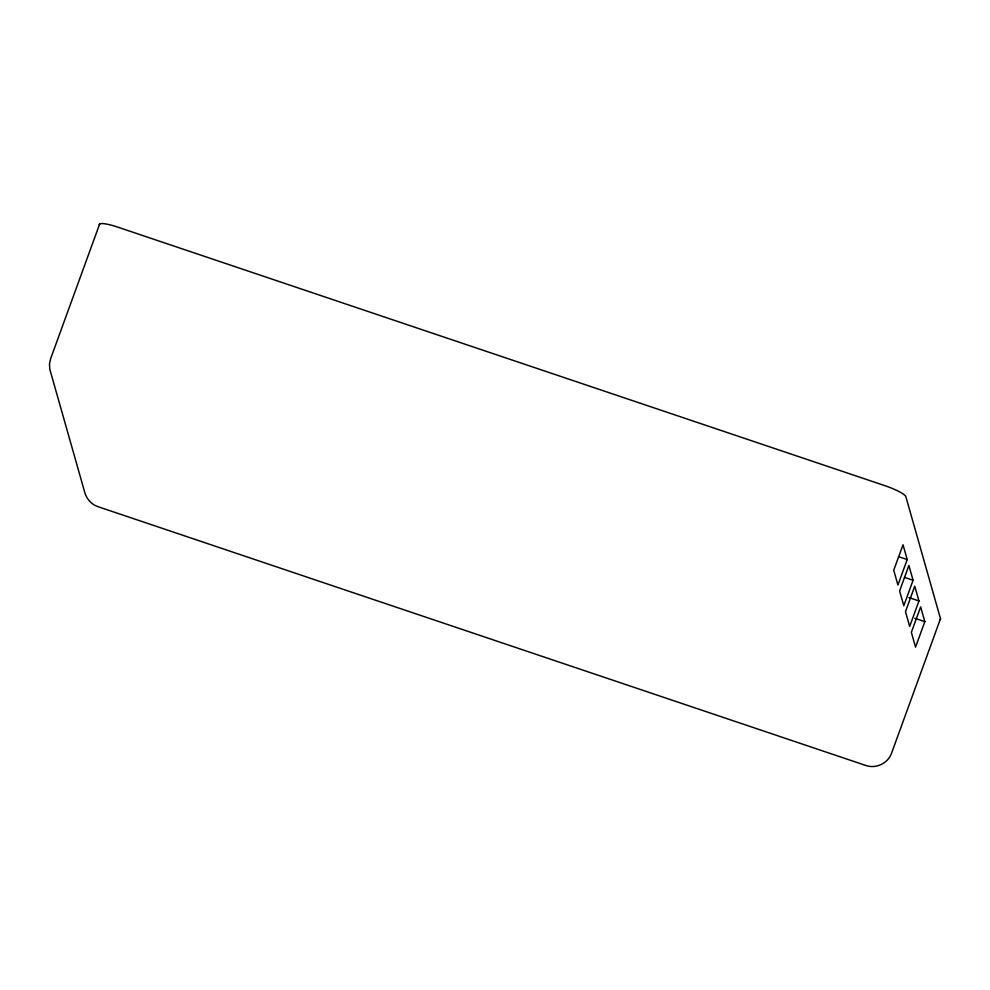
<?xml version="1.0" encoding="UTF-8"?>
<svg xmlns="http://www.w3.org/2000/svg" width="990" height="990" viewBox="0 0 990 990"><rect width="100%" height="100%" fill="white"/><g stroke="black" fill="none" stroke-linecap="round" stroke-linejoin="round"><path stroke-width="1.49" d="M99.656 224L50.639 358.677L49.5 363.85L49.76 369.109L84.373 491.052C85.932 498.193 91.204 504.628 98.295 506.781L865.99 765.518C875.927 768.982 887.931 763.364 891.483 753.39L940.5 618.713L905.887 496.77A20.679 3.774 20 0 0 885.196 485.781L117.501 227.044A20.679 3.774 20 0 0 99.322 224.928M907.211 559.56L897.93 585.041L893.735 570.265L903.016 544.785L907.211 559.56L898.574 556.652M913.077 580.264L903.808 605.732L899.613 590.956L908.882 565.476L913.077 580.264L904.439 577.343M918.955 600.955L909.686 626.435L905.491 611.647L914.76 586.167L918.955 600.955L908.882 597.552M924.833 621.646L915.552 647.126L911.357 632.338L920.638 606.87L924.833 621.646L914.748 618.255M940.5 618.713A20.679 3.774 20 0 1 940.166 619.641"/></g></svg>
